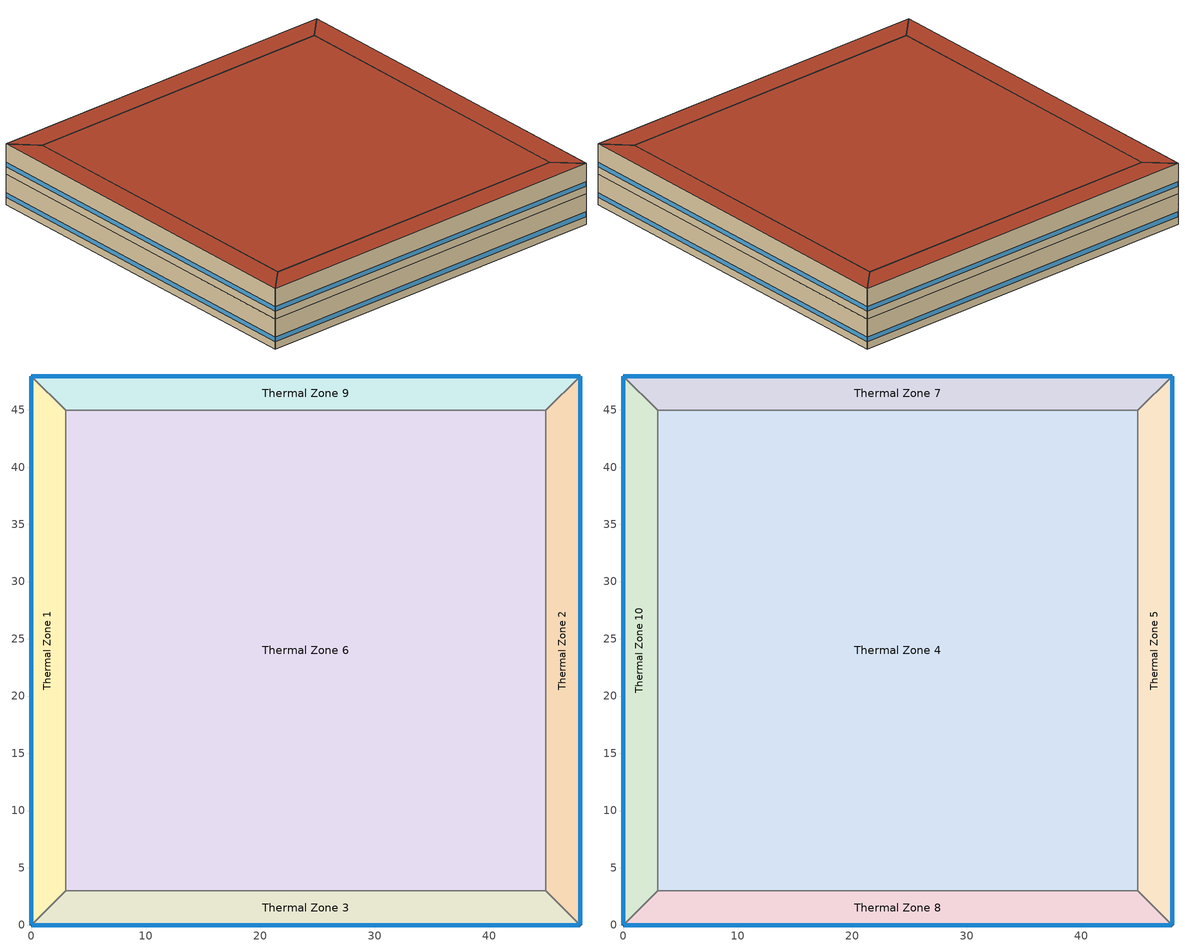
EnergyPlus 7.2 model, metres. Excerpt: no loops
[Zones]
Thermal Zone 6
 floor ground (000_ExtSlabCarpet_4in_ClimateZone 1-8): 3,3 3,44.96 44.96,44.96 44.96,3 z0
 wall to Thermal Zone 2 (000_Interior Wall): 44.96,3 44.96,44.96 z0:4
 wall to Thermal Zone 9 (000_Interior Wall): 44.96,44.96 3,44.96 z0:4
 wall to Thermal Zone 3 (000_Interior Wall): 3,3 44.96,3 z0:4
 wall to Thermal Zone 1 (000_Interior Wall): 3,44.96 3,3 z0:4
Thermal Zone 1
 floor ground (000_ExtSlabCarpet_4in_ClimateZone 1-8): 0,0 0,47.96 3,44.96 3,3 z0
 wall outside (ASHRAE_189.1-2009_ExtWall_SteelFrame_ClimateZone 4-8): 0,47.96 0,0 z0:4
 wall to Thermal Zone 3 (000_Interior Wall): 0,0 3,3 z0:4
 wall to Thermal Zone 9 (000_Interior Wall): 3,44.96 0,47.96 z0:4
 window (ASHRAE_189.1-2009_ExtWindow_ClimateZone 4-5): 0,47.93 0,0.03 z1:1.6
Thermal Zone 9
 floor ground (000_ExtSlabCarpet_4in_ClimateZone 1-8): 0,47.96 47.96,47.96 44.96,44.96 3,44.96 z0
 wall outside (ASHRAE_189.1-2009_ExtWall_SteelFrame_ClimateZone 4-8): 47.96,47.96 0,47.96 z0:4
 wall to Thermal Zone 2 (000_Interior Wall): 44.96,44.96 47.96,47.96 z0:4
 window (ASHRAE_189.1-2009_ExtWindow_ClimateZone 4-5): 47.93,47.96 0.03,47.96 z1:1.6
Thermal Zone 3
 floor ground (000_ExtSlabCarpet_4in_ClimateZone 1-8): 47.96,0 0,0 3,3 44.96,3 z0
 wall outside (ASHRAE_189.1-2009_ExtWall_SteelFrame_ClimateZone 4-8): 0,0 47.96,0 z0:4
 wall to Thermal Zone 2 (000_Interior Wall): 47.96,0 44.96,3 z0:4
 window (ASHRAE_189.1-2009_ExtWindow_ClimateZone 4-5): 0.03,0 47.93,0 z1:1.6
Thermal Zone 2
 floor ground (000_ExtSlabCarpet_4in_ClimateZone 1-8): 47.96,47.96 47.96,0 44.96,3 44.96,44.96 z0
 wall outside (ASHRAE_189.1-2009_ExtWall_SteelFrame_ClimateZone 4-8): 47.96,0 47.96,47.96 z0:4
 window (ASHRAE_189.1-2009_ExtWindow_ClimateZone 4-5): 47.96,0.03 47.96,47.93 z1:1.6
Thermal Zone 7
 floor to Thermal Zone 9 (000_Interior Floor): 0,47.96 47.96,47.96 44.96,44.96 3,44.96 z4
 wall outside (ASHRAE_189.1-2009_ExtWall_SteelFrame_ClimateZone 4-8): 47.96,47.96 0,47.96 z4:8
 wall to Thermal Zone 4 (000_Interior Wall): 3,44.96 44.96,44.96 z4:8
 wall to Thermal Zone 5 (000_Interior Wall): 44.96,44.96 47.96,47.96 z4:8
 wall to Thermal Zone 10 (000_Interior Wall): 0,47.96 3,44.96 z4:8
 window (ASHRAE_189.1-2009_ExtWindow_ClimateZone 4-5): 47.93,47.96 0.03,47.96 z5:5.6
 roof outside (ASHRAE_189.1-2009_ExtRoof_IEAD_ClimateZone 2-5): 3,44.96 44.96,44.96 47.96,47.96 0,47.96 z8
Thermal Zone 5
 floor to Thermal Zone 2 (000_Interior Floor): 47.96,47.96 47.96,0 44.96,3 44.96,44.96 z4
 wall outside (ASHRAE_189.1-2009_ExtWall_SteelFrame_ClimateZone 4-8): 47.96,0 47.96,47.96 z4:8
 wall to Thermal Zone 4 (000_Interior Wall): 44.96,44.96 44.96,3 z4:8
 wall to Thermal Zone 8 (000_Interior Wall): 44.96,3 47.96,0 z4:8
 window (ASHRAE_189.1-2009_ExtWindow_ClimateZone 4-5): 47.96,0.03 47.96,47.93 z5:5.6
 roof outside (ASHRAE_189.1-2009_ExtRoof_IEAD_ClimateZone 2-5): 44.96,44.96 44.96,3 47.96,0 47.96,47.96 z8
Thermal Zone 10
 floor to Thermal Zone 1 (000_Interior Floor): 0,0 0,47.96 3,44.96 3,3 z4
 wall outside (ASHRAE_189.1-2009_ExtWall_SteelFrame_ClimateZone 4-8): 0,47.96 0,0 z4:8
 wall to Thermal Zone 4 (000_Interior Wall): 3,3 3,44.96 z4:8
 wall to Thermal Zone 8 (000_Interior Wall): 0,0 3,3 z4:8
 window (ASHRAE_189.1-2009_ExtWindow_ClimateZone 4-5): 0,47.93 0,0.03 z5:5.6
 roof outside (ASHRAE_189.1-2009_ExtRoof_IEAD_ClimateZone 2-5): 3,3 3,44.96 0,47.96 0,0 z8
Thermal Zone 4
 floor to Thermal Zone 6 (000_Interior Floor): 3,3 3,44.96 44.96,44.96 44.96,3 z4
 wall to Thermal Zone 8 (000_Interior Wall): 3,3 44.96,3 z4:8
 roof outside (ASHRAE_189.1-2009_ExtRoof_IEAD_ClimateZone 2-5): 44.96,3 44.96,44.96 3,44.96 3,3 z8
Thermal Zone 8
 floor to Thermal Zone 3 (000_Interior Floor): 47.96,0 0,0 3,3 44.96,3 z4
 wall outside (ASHRAE_189.1-2009_ExtWall_SteelFrame_ClimateZone 4-8): 0,0 47.96,0 z4:8
 window (ASHRAE_189.1-2009_ExtWindow_ClimateZone 4-5): 0.03,0 47.93,0 z5:5.6
 roof outside (ASHRAE_189.1-2009_ExtRoof_IEAD_ClimateZone 2-5): 44.96,3 3,3 0,0 47.96,0 z8
[Site:Location]
Philadelphia International Ap_PA_USA Design_Conditions: Latitude {deg}=39.87; Longitude {deg}=-75.23; Time Zone {hr}=-5; Elevation {m}=2
[SizingPeriod:DesignDay] Day of Month=21; Dry-Bulb Temperature Range Modifier Type=DefaultMultipliers; Barometric Pressure {Pa}=101301; Rain Indicator=No; Snow Indicator=No; Daylight Saving Time Indicator=No
Name | Month | Day Type | Maximum Dry-Bulb Temperature {C} | Daily Dry-Bulb Temperature Range {deltaC} | Humidity Condition Type | Enthalpy at Maximum Dry-Bulb {J/kg} | Wind Speed {m/s} | Wind Direction {deg} | Solar Model Indicator | ASHRAE Clear Sky Optical Depth for Beam Irradiance (taub) | ASHRAE Clear Sky Optical Depth for Diffuse Irradiance (taud) | Wetbulb or DewPoint at Maximum Dry-Bulb {C} | Sky Clearness
Philadelphia International Ap Ann Clg .4% Condns Enth=>MDB | 7 | SummerDesignDay | 31.7 | 9.4 | Enthalpy | 79100 | 5 | 240 | ASHRAETau | 0.55 | 1.776
Philadelphia International Ap Ann Clg .4% Condns WB=>MDB | 7 | SummerDesignDay | 31.4 | 9.4 | Wetbulb |  | 5 | 240 | ASHRAETau | 0.55 | 1.776 | 25.7
Philadelphia International Ap Ann Hum_n 99% Condns DP=>MCDB | 1 | WinterDesignDay | -6.7 | 0 | Dewpoint |  | 5.2 | 290 | ASHRAEClearSky |  |  | -18 | 0
Philadelphia International Ap Ann Clg 1% Condns Enth=>MDB | 7 | SummerDesignDay | 30 | 9.4 | Enthalpy | 75800 | 5 | 240 | ASHRAETau | 0.55 | 1.776
[Building]
Building 1
[Material] Thermal Absorptance=0.9
Name | Roughness | Thickness {m} | Conductivity {W/m-K} | Density {kg/m3} | Specific Heat {J/kg-K} | Solar Absorptance | Visible Absorptance
1/2IN Gypsum | Smooth | 0.0127 | 0.16 | 784.9 | 830 | 0.92 | 0.92
MAT-CC05 4 HW CONCRETE | Rough | 0.1016 | 1.311 | 2240 | 836.8 | 0.7 | 0.7
000_G01a 19mm gypsum board | MediumSmooth | 0.019 | 0.16 | 800 | 1090 | 0.7 | 0.7
Wall Insulation [39] | MediumRough | 0.1184 | 0.045 | 265 | 836.8 | 0.7 | 0.7
Roof Membrane | VeryRough | 0.0095 | 0.16 | 1121.29 | 1460 | 0.7 | 0.7
Metal Decking | MediumSmooth | 0.0015 | 45.006 | 7680 | 418.4 | 0.7 | 0.3
000_F16 Acoustic tile | MediumSmooth | 0.0191 | 0.06 | 368 | 590 | 0.7 | 0.7
Roof Insulation [21] | MediumRough | 0.2105 | 0.049 | 265 | 836.8 | 0.7 | 0.7
000_M11 100mm lightweight concrete | MediumRough | 0.1016 | 0.53 | 1280 | 840 | 0.7 | 0.7
[Material:AirGap]
Name | Thermal Resistance {m2-K/W}
000_F05 Ceiling air space resistance | 0.18
000_F04 Wall air space resistance | 0.15
[Material:NoMass] Thermal Absorptance=0.9; Solar Absorptance=0.7
Name | Roughness | Thermal Resistance {m2-K/W} | Visible Absorptance
CP02 CARPET PAD | VeryRough | 0.2165 | 0.8
MAT-SHEATH | Rough | 0.3626 | 0.7
[WindowMaterial:Glazing]
Theoretical Glass [207]: Optical Data Type=SpectralAverage; Thickness {m}=0.003; Solar Transmittance at Normal Incidence=0.3311; Front Side Solar Reflectance at Normal Incidence=0.6189; Back Side Solar Reflectance at Normal Incidence=0.6189; Visible Transmittance at Normal Incidence=0.44; Front Side Visible Reflectance at Normal Incidence=0.51; Back Side Visible Reflectance at Normal Incidence=0.51; Infrared Transmittance at Normal Incidence=0; Front Side Infrared Hemispherical Emissivity=0.9; Back Side Infrared Hemispherical Emissivity=0.9; Conductivity {W/m-K}=0.0133; Dirt Correction Factor for Solar and Visible Transmittance=1; Solar Diffusing=No
[Construction]
000_Interior Floor: 000_F16 Acoustic tile, 000_F05 Ceiling air space resistance, 000_M11 100mm lightweight concrete
ASHRAE_189.1-2009_ExtWall_SteelFrame_ClimateZone 4-8: MAT-SHEATH, Wall Insulation [39], 1/2IN Gypsum
000_ExtSlabCarpet_4in_ClimateZone 1-8: MAT-CC05 4 HW CONCRETE, CP02 CARPET PAD
000_Interior Wall: 000_G01a 19mm gypsum board, 000_F04 Wall air space resistance, 000_G01a 19mm gypsum board
ASHRAE_189.1-2009_ExtRoof_IEAD_ClimateZone 2-5: Roof Membrane, Roof Insulation [21], Metal Decking
ASHRAE_189.1-2009_ExtWindow_ClimateZone 4-5: Theoretical Glass [207]
[AvailabilityManager:Scheduled]
Name | Schedule
AvailabilityManager:Scheduled {0d519d31-74be-43ec-81e8-853bbd24cf6e} | Schedule:Compact {cad64744-1dc0-4d83-a134-f7c50bd5e672}
AvailabilityManager:Scheduled {d76f6918-25a4-4259-9112-3633181ae6fb} | Schedule:Compact {7a8bb7dc-f297-44ac-8e6a-3d54c375c402}
[Zone]
Thermal Zone 6; Thermal Zone 1; Thermal Zone 7; Thermal Zone 5; Thermal Zone 10; Thermal Zone 9; Thermal Zone 3; Thermal Zone 2; Thermal Zone 4; Thermal Zone 8
[Schedule:Compact]
Schedule:Compact {cad64744-1dc0-4d83-a134-f7c50bd5e672}; Schedule:Compact {7a8bb7dc-f297-44ac-8e6a-3d54c375c402}: Through: 12/31, For: AllDays, Until: 24:00, 1
